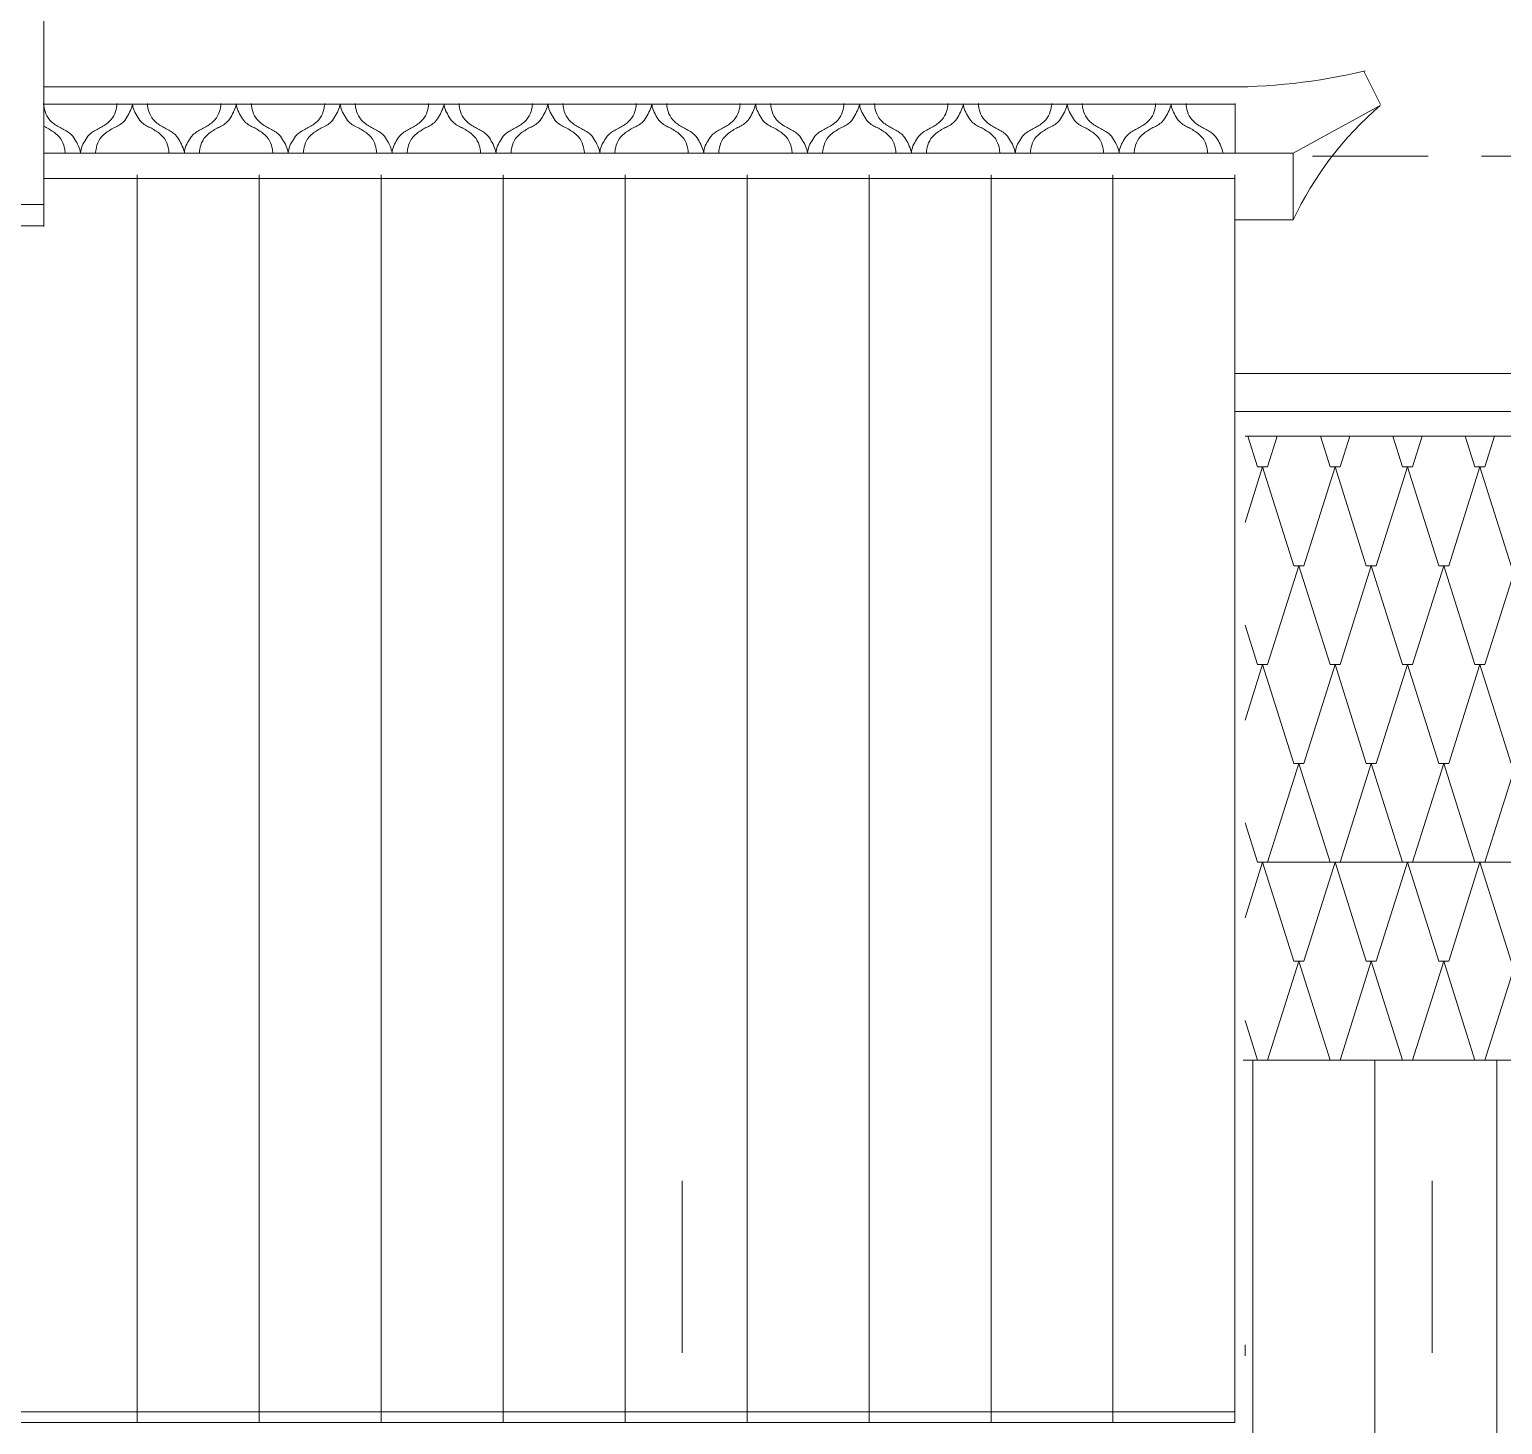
# Model space of a CAD drawing. Header units: millimetres. Extents: x 2399 to 111977, y 1313 to 59551.
# Drawn here: x 104102 to 107121, y 34186 to 37046 of the extents above; entities that cross this region are included whole.
import ezdxf

# ---------------------------------------------------------------- set-up
doc = ezdxf.new("R2010")
doc.units = ezdxf.units.MM
doc.linetypes.add('Невидимая', pattern=[391.222223, 282.222223, -109])
doc.linetypes.add('Штрихпунктирная', pattern=[670.277762, 352.777767, -176.388884, 0, -141.111112])
doc.layers.add('hatch1', color=7, linetype='Continuous', lineweight=20, true_color=0x6a6a6a)
doc.layers.add('main line', color=7, linetype='Continuous', lineweight=13)

msp = doc.modelspace()

# ---------------------------------------------------------------- linework, layer by layer
at = {"layer": 'hatch1', "color": 251, "linetype": 'Continuous', "lineweight": 20, "true_color": 0x6a6a6a}
for p, q in [((106599.38, 36212.0838), (106619.228, 36149.186)), ((106659.6674, 36212.0838), (106639.8194, 36149.186)), ((106747.8676, 36212.0838), (106767.7156, 36149.186)), ((106808.155, 36212.0838), (106788.307, 36149.186)), ((106896.3552, 36212.0838), (106916.2032, 36149.186)), ((106956.6426, 36212.0838), (106936.7945, 36149.186)), ((107044.8428, 36212.0838), (107064.6908, 36149.186)), ((107105.1302, 36212.0838), (107085.2821, 36149.186)), ((106629.5237, 36149.186), (106593.6775, 36035.5903)), ((106639.8194, 36149.186), (106619.228, 36149.186)), ((106629.5237, 36149.186), (106693.4718, 35946.5363)), ((106778.0113, 36149.186), (106714.0632, 35946.5363)), ((106788.307, 36149.186), (106767.7156, 36149.186)), ((106778.0113, 36149.186), (106841.9594, 35946.5363)), ((106926.4989, 36149.186), (106862.5508, 35946.5363)), ((106936.7945, 36149.186), (106916.2032, 36149.186)), ((106926.4989, 36149.186), (106990.447, 35946.5363)), ((107074.9865, 36149.186), (107011.0383, 35946.5363)), ((107085.2821, 36149.186), (107064.6908, 36149.186)), ((107074.9865, 36149.186), (107138.9346, 35946.5363)), ((106703.7675, 35946.5363), (106639.8194, 35743.8866)), ((106714.0632, 35946.5363), (106693.4718, 35946.5363)), ((106703.7675, 35946.5363), (106767.7156, 35743.8866)), ((106852.2551, 35946.5363), (106788.307, 35743.8866)), ((106862.5508, 35946.5363), (106841.9594, 35946.5363)), ((106852.2551, 35946.5363), (106916.2032, 35743.8866)), ((107000.7427, 35946.5363), (106936.7945, 35743.8866)), ((107011.0383, 35946.5363), (106990.447, 35946.5363)), ((107000.7427, 35946.5363), (107064.6908, 35743.8866)), ((107149.2303, 35946.5363), (107085.2821, 35743.8866)), ((106593.6775, 35824.8556), (106619.228, 35743.8866)), ((106629.5237, 35743.8866), (106593.6775, 35630.2909)), ((106639.8194, 35743.8866), (106619.228, 35743.8866)), ((106629.5237, 35743.8866), (106693.4718, 35541.2369)), ((106778.0113, 35743.8866), (106714.0632, 35541.2369)), ((106788.307, 35743.8866), (106767.7156, 35743.8866)), ((106778.0113, 35743.8866), (106841.9594, 35541.2369)), ((106926.4989, 35743.8866), (106862.5508, 35541.2369)), ((106936.7945, 35743.8866), (106916.2032, 35743.8866)), ((106926.4989, 35743.8866), (106990.447, 35541.2369)), ((107074.9865, 35743.8866), (107011.0383, 35541.2369)), ((107085.2821, 35743.8866), (107064.6908, 35743.8866)), ((107074.9865, 35743.8866), (107138.9346, 35541.2369)), ((106703.7675, 35541.2369), (106639.8194, 35338.5872)), ((106714.0632, 35541.2369), (106693.4718, 35541.2369)), ((106703.7675, 35541.2369), (106767.7156, 35338.5872)), ((106852.2551, 35541.2369), (106788.307, 35338.5872)), ((106862.5508, 35541.2369), (106841.9594, 35541.2369)), ((106852.2551, 35541.2369), (106916.2032, 35338.5872)), ((107000.7427, 35541.2369), (106936.7945, 35338.5872)), ((107011.0383, 35541.2369), (106990.447, 35541.2369)), ((107000.7427, 35541.2369), (107064.6908, 35338.5872)), ((107149.2303, 35541.2369), (107085.2821, 35338.5872)), ((106593.6775, 35419.5562), (106619.228, 35338.5872)), ((106629.5237, 35338.5872), (106593.6775, 35224.9915)), ((106639.8194, 35338.5872), (106619.228, 35338.5872)), ((106629.5237, 35338.5872), (106693.4718, 35135.9375)), ((106778.0113, 35338.5872), (106714.0632, 35135.9375)), ((106788.307, 35338.5872), (106767.7156, 35338.5872)), ((106778.0113, 35338.5872), (106841.9594, 35135.9375)), ((106926.4989, 35338.5872), (106862.5508, 35135.9375)), ((106936.7945, 35338.5872), (106916.2032, 35338.5872)), ((106926.4989, 35338.5872), (106990.447, 35135.9375)), ((107074.9865, 35338.5872), (107011.0383, 35135.9375)), ((107085.2821, 35338.5872), (107064.6908, 35338.5872)), ((107074.9865, 35338.5872), (107138.9346, 35135.9375)), ((106703.7675, 35135.9375), (106639.8194, 34933.2878)), ((106714.0632, 35135.9375), (106693.4718, 35135.9375)), ((106703.7675, 35135.9375), (106767.7156, 34933.2878)), ((106852.2551, 35135.9375), (106788.307, 34933.2878)), ((106862.5508, 35135.9375), (106841.9594, 35135.9375)), ((106852.2551, 35135.9375), (106916.2032, 34933.2878)), ((107000.7427, 35135.9375), (106936.7945, 34933.2878)), ((107011.0383, 35135.9375), (106990.447, 35135.9375)), ((107000.7427, 35135.9375), (107064.6908, 34933.2878)), ((107149.2303, 35135.9375), (107085.2821, 34933.2878)), ((106593.6775, 35014.2568), (106619.228, 34933.2878)), ((106639.8194, 34933.2878), (106619.228, 34933.2878)), ((106788.307, 34933.2878), (106767.7156, 34933.2878)), ((106936.7945, 34933.2878), (106916.2032, 34933.2878)), ((107085.2821, 34933.2878), (107064.6908, 34933.2878))]:
    msp.add_line(p, q, dxfattribs=at)
at = {"layer": 'main line', "color": 7, "linetype": 'Continuous', "lineweight": 13}
for p, q in [((104131.1073, 36641.9532), (104131.1073, 41227.5354)), ((106871.3482, 36892.0715), (106836.9561, 36960.8558)), ((106560.1962, 36928.2622), (104131.1073, 36928.2622)), ((106573.0556, 36892.8797), (104131.1073, 36892.8797)), ((106573.0556, 36792.3782), (106573.0556, 36894.3693)), ((106870.6815, 36889.876), (106692.1877, 36792.3782)), ((106692.1877, 36792.3782), (104131.1073, 36792.3782)), ((106692.1877, 36655.5739), (106692.1877, 36792.3782)), ((104131.1073, 36740.6217), (106572.7653, 36740.6217)), ((104322.7653, 34189.7726), (104322.7653, 36748.3296)), ((104572.7653, 34189.7726), (104572.7653, 36748.3296)), ((104822.7653, 34189.7726), (104822.7653, 36748.3296)), ((105072.7653, 34189.7726), (105072.7653, 36748.3296)), ((105322.7653, 34189.7726), (105322.7653, 36748.3296)), ((105572.7653, 34189.7726), (105572.7653, 36748.3296)), ((105822.7653, 34189.7726), (105822.7653, 36748.3296)), ((106072.7653, 34189.7726), (106072.7653, 36748.3296)), ((106322.7653, 34189.7726), (106322.7653, 36748.3296)), ((106572.7653, 34189.7726), (106572.7653, 36748.3296)), ((99602.1614, 36687.185), (104131.1073, 36687.185)), ((99592.3153, 36643.6876), (104131.1073, 36643.6876)), ((106572.7653, 36655.5739), (106692.1877, 36655.5739)), ((109432.6238, 36340.6998), (106572.7653, 36340.6998)), ((109672.3375, 36262.5165), (106572.7653, 36262.5165)), ((109609.5711, 36212.0838), (106593.6775, 36212.0838)), ((109609.5711, 35338.5872), (106619.228, 35338.5872)), ((106589.5366, 34933.2878), (109605.4303, 34933.2878)), ((106609.5711, 33250.5556), (106609.5711, 34933.2878)), ((106859.5711, 33250.5556), (106859.5711, 34933.2878)), ((107109.5711, 33250.5556), (107109.5711, 34933.2878)), ((106593.6775, 34349.0523), (106593.6775, 34326.932)), ((106572.7653, 34189.7726), (98584.2851, 34189.7726)), ((106572.7653, 34211.8929), (98607.226, 34211.8929))]:
    msp.add_line(p, q, dxfattribs=at)
at = {"layer": 'main line', "color": 7, "linetype": 'Невидимая', "lineweight": 13}
msp.add_line((107751.3829, 36786.1032), (106731.7749, 36786.1032), dxfattribs=at)
at = {"layer": 'main line', "color": 7, "linetype": 'Штрихпунктирная', "lineweight": 13}
for p, q in [((105439.9716, 34685.5026), (105439.9716, 28033.4466)), ((106976.817, 34685.5026), (106976.817, 28033.4466))]:
    msp.add_line(p, q, dxfattribs=at)
at = {"layer": 'main line', "color": 7, "linetype": 'Continuous', "lineweight": 13}
for centre, radius, start, end in [((106560.9589, 38112.91), 1184.7289, 269.1459841, 283.6265125), ((107325.9771, 36357.8868), 700.2189, 130.5581097, 154.8408382)]:
    msp.add_arc(centre, radius, start, end, dxfattribs=at)
for points, knots in [([(104206.4977, 36793.2878), (104206.4977, 36793.2878), (104205.4358, 36798.5607), (104203.5825, 36803.5824), (104201.81, 36808.3852), (104199.4245, 36812.9299), (104196.9138, 36817.396), (104194.3274, 36821.9969), (104191.616, 36826.5574), (104187.8636, 36830.2569), (104182.602, 36835.4441), (104175.8167, 36838.6625), (104169.2866, 36842.1652), (104162.6758, 36845.7112), (104156.0775, 36849.3728), (104150.2334, 36854.0735), (104145.0924, 36858.2086), (104140.5094, 36863.0348), (104137.3725, 36868.8397), (104131.0038, 36880.6251), (104130.7038, 36894.5616), (104130.7038, 36894.5616)], [0, 0, 0, 0, 1, 1, 1, 2, 2, 2, 3, 3, 3, 4, 4, 4, 5, 5, 5, 6, 6, 6, 7, 7, 7, 7]), ([(104206.4977, 36793.2878), (104206.4977, 36793.2878), (104206.7903, 36798.5801), (104208.3458, 36803.5824), (104209.8678, 36808.4769), (104212.4434, 36812.9512), (104215.0144, 36817.396), (104217.6567, 36821.9639), (104220.3242, 36826.5482), (104224.0647, 36830.2569), (104229.3115, 36835.459), (104236.1115, 36838.6625), (104242.6416, 36842.1652), (104249.2524, 36845.7112), (104255.8507, 36849.3728), (104261.6949, 36854.0735), (104266.8359, 36858.2086), (104271.4189, 36863.0348), (104274.5558, 36868.8397), (104280.9245, 36880.6251), (104281.2244, 36894.5616), (104281.2244, 36894.5616)], [0, 0, 0, 0, 1, 1, 1, 2, 2, 2, 3, 3, 3, 4, 4, 4, 5, 5, 5, 6, 6, 6, 7, 7, 7, 7]), ([(104313.028, 36893.6521), (104313.028, 36893.6521), (104311.966, 36888.3792), (104310.1127, 36883.3575), (104308.3402, 36878.5547), (104305.9548, 36874.0099), (104303.4441, 36869.5439), (104300.8576, 36864.943), (104298.1463, 36860.3824), (104294.3938, 36856.6829), (104289.1323, 36851.4957), (104282.347, 36848.2773), (104275.8169, 36844.7746), (104269.2061, 36841.2287), (104262.6078, 36837.567), (104256.7637, 36832.8664), (104251.6227, 36828.7312), (104247.0397, 36823.9051), (104243.9027, 36818.1001), (104237.534, 36806.3147), (104237.2341, 36792.3782), (104237.2341, 36792.3782)], [0, 0, 0, 0, 1, 1, 1, 2, 2, 2, 3, 3, 3, 4, 4, 4, 5, 5, 5, 6, 6, 6, 7, 7, 7, 7]), ([(104313.028, 36893.6521), (104313.028, 36893.6521), (104313.3206, 36888.3597), (104314.876, 36883.3575), (104316.398, 36878.4629), (104318.9736, 36873.9886), (104321.5447, 36869.5439), (104324.187, 36864.9759), (104326.8544, 36860.3916), (104330.595, 36856.6829), (104335.8417, 36851.4808), (104342.6418, 36848.2773), (104349.1719, 36844.7746), (104355.7827, 36841.2287), (104362.381, 36837.567), (104368.2251, 36832.8664), (104373.3661, 36828.7312), (104377.9491, 36823.9051), (104381.0861, 36818.1001), (104387.4548, 36806.3147), (104387.7547, 36792.3782), (104387.7547, 36792.3782)], [0, 0, 0, 0, 1, 1, 1, 2, 2, 2, 3, 3, 3, 4, 4, 4, 5, 5, 5, 6, 6, 6, 7, 7, 7, 7]), ([(104419.3961, 36793.2878), (104419.3961, 36793.2878), (104418.3342, 36798.5607), (104416.4809, 36803.5824), (104414.7084, 36808.3852), (104412.3229, 36812.9299), (104409.8122, 36817.396), (104407.2257, 36821.9969), (104404.5144, 36826.5574), (104400.7619, 36830.2569), (104395.5004, 36835.4441), (104388.7151, 36838.6625), (104382.185, 36842.1652), (104375.5742, 36845.7112), (104368.9759, 36849.3728), (104363.1318, 36854.0735), (104357.9908, 36858.2086), (104353.4078, 36863.0348), (104350.2708, 36868.8397), (104343.9021, 36880.6251), (104343.6022, 36894.5616), (104343.6022, 36894.5616)], [0, 0, 0, 0, 1, 1, 1, 2, 2, 2, 3, 3, 3, 4, 4, 4, 5, 5, 5, 6, 6, 6, 7, 7, 7, 7]), ([(104419.3961, 36793.2878), (104419.3961, 36793.2878), (104419.6887, 36798.5801), (104421.2442, 36803.5824), (104422.7661, 36808.4769), (104425.3417, 36812.9512), (104427.9128, 36817.396), (104430.5551, 36821.9639), (104433.2225, 36826.5482), (104436.9631, 36830.2569), (104442.2099, 36835.459), (104449.0099, 36838.6625), (104455.54, 36842.1652), (104462.1508, 36845.7112), (104468.7491, 36849.3728), (104474.5933, 36854.0735), (104479.7342, 36858.2086), (104484.3172, 36863.0348), (104487.4542, 36868.8397), (104493.8229, 36880.6251), (104494.1228, 36894.5616), (104494.1228, 36894.5616)], [0, 0, 0, 0, 1, 1, 1, 2, 2, 2, 3, 3, 3, 4, 4, 4, 5, 5, 5, 6, 6, 6, 7, 7, 7, 7]), ([(104525.9264, 36893.6521), (104525.9264, 36893.6521), (104524.8644, 36888.3792), (104523.0111, 36883.3575), (104521.2386, 36878.5547), (104518.8532, 36874.0099), (104516.3425, 36869.5439), (104513.756, 36864.943), (104511.0447, 36860.3824), (104507.2922, 36856.6829), (104502.0307, 36851.4957), (104495.2454, 36848.2773), (104488.7153, 36844.7746), (104482.1045, 36841.2287), (104475.5062, 36837.567), (104469.662, 36832.8664), (104464.521, 36828.7312), (104459.9381, 36823.9051), (104456.8011, 36818.1001), (104450.4324, 36806.3147), (104450.1325, 36792.3782), (104450.1325, 36792.3782)], [0, 0, 0, 0, 1, 1, 1, 2, 2, 2, 3, 3, 3, 4, 4, 4, 5, 5, 5, 6, 6, 6, 7, 7, 7, 7]), ([(104525.9264, 36893.6521), (104525.9264, 36893.6521), (104526.219, 36888.3597), (104527.7744, 36883.3575), (104529.2964, 36878.4629), (104531.872, 36873.9886), (104534.4431, 36869.5439), (104537.0854, 36864.9759), (104539.7528, 36860.3916), (104543.4934, 36856.6829), (104548.7401, 36851.4808), (104555.5402, 36848.2773), (104562.0703, 36844.7746), (104568.6811, 36841.2287), (104575.2794, 36837.567), (104581.1235, 36832.8664), (104586.2645, 36828.7312), (104590.8475, 36823.9051), (104593.9844, 36818.1001), (104600.3531, 36806.3147), (104600.6531, 36792.3782), (104600.6531, 36792.3782)], [0, 0, 0, 0, 1, 1, 1, 2, 2, 2, 3, 3, 3, 4, 4, 4, 5, 5, 5, 6, 6, 6, 7, 7, 7, 7]), ([(104632.2945, 36793.2878), (104632.2945, 36793.2878), (104631.2325, 36798.5607), (104629.3792, 36803.5824), (104627.6067, 36808.3852), (104625.2213, 36812.9299), (104622.7106, 36817.396), (104620.1241, 36821.9969), (104617.4128, 36826.5574), (104613.6603, 36830.2569), (104608.3988, 36835.4441), (104601.6135, 36838.6625), (104595.0834, 36842.1652), (104588.4726, 36845.7112), (104581.8743, 36849.3728), (104576.0302, 36854.0735), (104570.8892, 36858.2086), (104566.3062, 36863.0348), (104563.1692, 36868.8397), (104556.8005, 36880.6251), (104556.5006, 36894.5616), (104556.5006, 36894.5616)], [0, 0, 0, 0, 1, 1, 1, 2, 2, 2, 3, 3, 3, 4, 4, 4, 5, 5, 5, 6, 6, 6, 7, 7, 7, 7]), ([(104632.2945, 36793.2878), (104632.2945, 36793.2878), (104632.5871, 36798.5801), (104634.1426, 36803.5824), (104635.6645, 36808.4769), (104638.2401, 36812.9512), (104640.8112, 36817.396), (104643.4535, 36821.9639), (104646.1209, 36826.5482), (104649.8615, 36830.2569), (104655.1083, 36835.459), (104661.9083, 36838.6625), (104668.4384, 36842.1652), (104675.0492, 36845.7112), (104681.6475, 36849.3728), (104687.4916, 36854.0735), (104692.6326, 36858.2086), (104697.2156, 36863.0348), (104700.3526, 36868.8397), (104706.7213, 36880.6251), (104707.0212, 36894.5616), (104707.0212, 36894.5616)], [0, 0, 0, 0, 1, 1, 1, 2, 2, 2, 3, 3, 3, 4, 4, 4, 5, 5, 5, 6, 6, 6, 7, 7, 7, 7]), ([(104738.8248, 36893.6521), (104738.8248, 36893.6521), (104737.7628, 36888.3792), (104735.9095, 36883.3575), (104734.137, 36878.5547), (104731.7516, 36874.0099), (104729.2409, 36869.5439), (104726.6544, 36864.943), (104723.943, 36860.3824), (104720.1906, 36856.6829), (104714.9291, 36851.4957), (104708.1438, 36848.2773), (104701.6137, 36844.7746), (104695.0028, 36841.2287), (104688.4045, 36837.567), (104682.5604, 36832.8664), (104677.4194, 36828.7312), (104672.8364, 36823.9051), (104669.6995, 36818.1001), (104663.3308, 36806.3147), (104663.0308, 36792.3782), (104663.0308, 36792.3782)], [0, 0, 0, 0, 1, 1, 1, 2, 2, 2, 3, 3, 3, 4, 4, 4, 5, 5, 5, 6, 6, 6, 7, 7, 7, 7]), ([(104738.8248, 36893.6521), (104738.8248, 36893.6521), (104739.1173, 36888.3597), (104740.6728, 36883.3575), (104742.1948, 36878.4629), (104744.7704, 36873.9886), (104747.3414, 36869.5439), (104749.9837, 36864.9759), (104752.6512, 36860.3916), (104756.3917, 36856.6829), (104761.6385, 36851.4808), (104768.4386, 36848.2773), (104774.9686, 36844.7746), (104781.5795, 36841.2287), (104788.1778, 36837.567), (104794.0219, 36832.8664), (104799.1629, 36828.7312), (104803.7459, 36823.9051), (104806.8828, 36818.1001), (104813.2515, 36806.3147), (104813.5515, 36792.3782), (104813.5515, 36792.3782)], [0, 0, 0, 0, 1, 1, 1, 2, 2, 2, 3, 3, 3, 4, 4, 4, 5, 5, 5, 6, 6, 6, 7, 7, 7, 7]), ([(104845.1929, 36793.2878), (104845.1929, 36793.2878), (104844.1309, 36798.5607), (104842.2776, 36803.5824), (104840.5051, 36808.3852), (104838.1197, 36812.9299), (104835.609, 36817.396), (104833.0225, 36821.9969), (104830.3112, 36826.5574), (104826.5587, 36830.2569), (104821.2972, 36835.4441), (104814.5119, 36838.6625), (104807.9818, 36842.1652), (104801.371, 36845.7112), (104794.7727, 36849.3728), (104788.9285, 36854.0735), (104783.7876, 36858.2086), (104779.2046, 36863.0348), (104776.0676, 36868.8397), (104769.6989, 36880.6251), (104769.399, 36894.5616), (104769.399, 36894.5616)], [0, 0, 0, 0, 1, 1, 1, 2, 2, 2, 3, 3, 3, 4, 4, 4, 5, 5, 5, 6, 6, 6, 7, 7, 7, 7]), ([(104845.1929, 36793.2878), (104845.1929, 36793.2878), (104845.4855, 36798.5801), (104847.0409, 36803.5824), (104848.5629, 36808.4769), (104851.1385, 36812.9512), (104853.7096, 36817.396), (104856.3519, 36821.9639), (104859.0193, 36826.5482), (104862.7599, 36830.2569), (104868.0066, 36835.459), (104874.8067, 36838.6625), (104881.3368, 36842.1652), (104887.9476, 36845.7112), (104894.5459, 36849.3728), (104900.39, 36854.0735), (104905.531, 36858.2086), (104910.114, 36863.0348), (104913.251, 36868.8397), (104919.6197, 36880.6251), (104919.9196, 36894.5616), (104919.9196, 36894.5616)], [0, 0, 0, 0, 1, 1, 1, 2, 2, 2, 3, 3, 3, 4, 4, 4, 5, 5, 5, 6, 6, 6, 7, 7, 7, 7]), ([(104951.7231, 36893.6521), (104951.7231, 36893.6521), (104950.6612, 36888.3792), (104948.8079, 36883.3575), (104947.0354, 36878.5547), (104944.6499, 36874.0099), (104942.1392, 36869.5439), (104939.5528, 36864.943), (104936.8414, 36860.3824), (104933.089, 36856.6829), (104927.8274, 36851.4957), (104921.0421, 36848.2773), (104914.512, 36844.7746), (104907.9012, 36841.2287), (104901.3029, 36837.567), (104895.4588, 36832.8664), (104890.3178, 36828.7312), (104885.7348, 36823.9051), (104882.5979, 36818.1001), (104876.2292, 36806.3147), (104875.9292, 36792.3782), (104875.9292, 36792.3782)], [0, 0, 0, 0, 1, 1, 1, 2, 2, 2, 3, 3, 3, 4, 4, 4, 5, 5, 5, 6, 6, 6, 7, 7, 7, 7]), ([(104951.7231, 36893.6521), (104951.7231, 36893.6521), (104952.0157, 36888.3597), (104953.5712, 36883.3575), (104955.0932, 36878.4629), (104957.6688, 36873.9886), (104960.2398, 36869.5439), (104962.8821, 36864.9759), (104965.5496, 36860.3916), (104969.2901, 36856.6829), (104974.5369, 36851.4808), (104981.3369, 36848.2773), (104987.867, 36844.7746), (104994.4778, 36841.2287), (105001.0762, 36837.567), (105006.9203, 36832.8664), (105012.0613, 36828.7312), (105016.6443, 36823.9051), (105019.7812, 36818.1001), (105026.1499, 36806.3147), (105026.4498, 36792.3782), (105026.4498, 36792.3782)], [0, 0, 0, 0, 1, 1, 1, 2, 2, 2, 3, 3, 3, 4, 4, 4, 5, 5, 5, 6, 6, 6, 7, 7, 7, 7]), ([(105058.0913, 36793.2878), (105058.0913, 36793.2878), (105057.0293, 36798.5607), (105055.176, 36803.5824), (105053.4035, 36808.3852), (105051.0181, 36812.9299), (105048.5074, 36817.396), (105045.9209, 36821.9969), (105043.2096, 36826.5574), (105039.4571, 36830.2569), (105034.1956, 36835.4441), (105027.4103, 36838.6625), (105020.8802, 36842.1652), (105014.2694, 36845.7112), (105007.671, 36849.3728), (105001.8269, 36854.0735), (104996.6859, 36858.2086), (104992.1029, 36863.0348), (104988.966, 36868.8397), (104982.5973, 36880.6251), (104982.2974, 36894.5616), (104982.2974, 36894.5616)], [0, 0, 0, 0, 1, 1, 1, 2, 2, 2, 3, 3, 3, 4, 4, 4, 5, 5, 5, 6, 6, 6, 7, 7, 7, 7]), ([(105058.0913, 36793.2878), (105058.0913, 36793.2878), (105058.3839, 36798.5801), (105059.9393, 36803.5824), (105061.4613, 36808.4769), (105064.0369, 36812.9512), (105066.608, 36817.396), (105069.2502, 36821.9639), (105071.9177, 36826.5482), (105075.6582, 36830.2569), (105080.905, 36835.459), (105087.7051, 36838.6625), (105094.2352, 36842.1652), (105100.846, 36845.7112), (105107.4443, 36849.3728), (105113.2884, 36854.0735), (105118.4294, 36858.2086), (105123.0124, 36863.0348), (105126.1493, 36868.8397), (105132.518, 36880.6251), (105132.818, 36894.5616), (105132.818, 36894.5616)], [0, 0, 0, 0, 1, 1, 1, 2, 2, 2, 3, 3, 3, 4, 4, 4, 5, 5, 5, 6, 6, 6, 7, 7, 7, 7]), ([(105164.6215, 36893.6521), (105164.6215, 36893.6521), (105163.5596, 36888.3792), (105161.7063, 36883.3575), (105159.9338, 36878.5547), (105157.5483, 36874.0099), (105155.0376, 36869.5439), (105152.4511, 36864.943), (105149.7398, 36860.3824), (105145.9873, 36856.6829), (105140.7258, 36851.4957), (105133.9405, 36848.2773), (105127.4104, 36844.7746), (105120.7996, 36841.2287), (105114.2013, 36837.567), (105108.3572, 36832.8664), (105103.2162, 36828.7312), (105098.6332, 36823.9051), (105095.4962, 36818.1001), (105089.1275, 36806.3147), (105088.8276, 36792.3782), (105088.8276, 36792.3782)], [0, 0, 0, 0, 1, 1, 1, 2, 2, 2, 3, 3, 3, 4, 4, 4, 5, 5, 5, 6, 6, 6, 7, 7, 7, 7]), ([(105164.6215, 36893.6521), (105164.6215, 36893.6521), (105164.9141, 36888.3597), (105166.4696, 36883.3575), (105167.9915, 36878.4629), (105170.5671, 36873.9886), (105173.1382, 36869.5439), (105175.7805, 36864.9759), (105178.4479, 36860.3916), (105182.1885, 36856.6829), (105187.4353, 36851.4808), (105194.2353, 36848.2773), (105200.7654, 36844.7746), (105207.3762, 36841.2287), (105213.9745, 36837.567), (105219.8187, 36832.8664), (105224.9596, 36828.7312), (105229.5426, 36823.9051), (105232.6796, 36818.1001), (105239.0483, 36806.3147), (105239.3482, 36792.3782), (105239.3482, 36792.3782)], [0, 0, 0, 0, 1, 1, 1, 2, 2, 2, 3, 3, 3, 4, 4, 4, 5, 5, 5, 6, 6, 6, 7, 7, 7, 7]), ([(105270.9897, 36793.2878), (105270.9897, 36793.2878), (105269.9277, 36798.5607), (105268.0744, 36803.5824), (105266.3019, 36808.3852), (105263.9164, 36812.9299), (105261.4058, 36817.396), (105258.8193, 36821.9969), (105256.1079, 36826.5574), (105252.3555, 36830.2569), (105247.094, 36835.4441), (105240.3086, 36838.6625), (105233.7786, 36842.1652), (105227.1677, 36845.7112), (105220.5694, 36849.3728), (105214.7253, 36854.0735), (105209.5843, 36858.2086), (105205.0013, 36863.0348), (105201.8644, 36868.8397), (105195.4957, 36880.6251), (105195.1957, 36894.5616), (105195.1957, 36894.5616)], [0, 0, 0, 0, 1, 1, 1, 2, 2, 2, 3, 3, 3, 4, 4, 4, 5, 5, 5, 6, 6, 6, 7, 7, 7, 7]), ([(105270.9897, 36793.2878), (105270.9897, 36793.2878), (105271.2822, 36798.5801), (105272.8377, 36803.5824), (105274.3597, 36808.4769), (105276.9353, 36812.9512), (105279.5063, 36817.396), (105282.1486, 36821.9639), (105284.8161, 36826.5482), (105288.5566, 36830.2569), (105293.8034, 36835.459), (105300.6034, 36838.6625), (105307.1335, 36842.1652), (105313.7444, 36845.7112), (105320.3427, 36849.3728), (105326.1868, 36854.0735), (105331.3278, 36858.2086), (105335.9108, 36863.0348), (105339.0477, 36868.8397), (105345.4164, 36880.6251), (105345.7164, 36894.5616), (105345.7164, 36894.5616)], [0, 0, 0, 0, 1, 1, 1, 2, 2, 2, 3, 3, 3, 4, 4, 4, 5, 5, 5, 6, 6, 6, 7, 7, 7, 7]), ([(105377.5199, 36893.6521), (105377.5199, 36893.6521), (105376.4579, 36888.3792), (105374.6046, 36883.3575), (105372.8321, 36878.5547), (105370.4467, 36874.0099), (105367.936, 36869.5439), (105365.3495, 36864.943), (105362.6382, 36860.3824), (105358.8857, 36856.6829), (105353.6242, 36851.4957), (105346.8389, 36848.2773), (105340.3088, 36844.7746), (105333.698, 36841.2287), (105327.0997, 36837.567), (105321.2556, 36832.8664), (105316.1146, 36828.7312), (105311.5316, 36823.9051), (105308.3946, 36818.1001), (105302.0259, 36806.3147), (105301.726, 36792.3782), (105301.726, 36792.3782)], [0, 0, 0, 0, 1, 1, 1, 2, 2, 2, 3, 3, 3, 4, 4, 4, 5, 5, 5, 6, 6, 6, 7, 7, 7, 7]), ([(105377.5199, 36893.6521), (105377.5199, 36893.6521), (105377.8125, 36888.3597), (105379.368, 36883.3575), (105380.8899, 36878.4629), (105383.4655, 36873.9886), (105386.0366, 36869.5439), (105388.6789, 36864.9759), (105391.3463, 36860.3916), (105395.0869, 36856.6829), (105400.3337, 36851.4808), (105407.1337, 36848.2773), (105413.6638, 36844.7746), (105420.2746, 36841.2287), (105426.8729, 36837.567), (105432.717, 36832.8664), (105437.858, 36828.7312), (105442.441, 36823.9051), (105445.578, 36818.1001), (105451.9467, 36806.3147), (105452.2466, 36792.3782), (105452.2466, 36792.3782)], [0, 0, 0, 0, 1, 1, 1, 2, 2, 2, 3, 3, 3, 4, 4, 4, 5, 5, 5, 6, 6, 6, 7, 7, 7, 7]), ([(105483.888, 36793.2878), (105483.888, 36793.2878), (105482.8261, 36798.5607), (105480.9728, 36803.5824), (105479.2003, 36808.3852), (105476.8148, 36812.9299), (105474.3041, 36817.396), (105471.7177, 36821.9969), (105469.0063, 36826.5574), (105465.2538, 36830.2569), (105459.9923, 36835.4441), (105453.207, 36838.6625), (105446.6769, 36842.1652), (105440.0661, 36845.7112), (105433.4678, 36849.3728), (105427.6237, 36854.0735), (105422.4827, 36858.2086), (105417.8997, 36863.0348), (105414.7628, 36868.8397), (105408.3941, 36880.6251), (105408.0941, 36894.5616), (105408.0941, 36894.5616)], [0, 0, 0, 0, 1, 1, 1, 2, 2, 2, 3, 3, 3, 4, 4, 4, 5, 5, 5, 6, 6, 6, 7, 7, 7, 7]), ([(105483.888, 36793.2878), (105483.888, 36793.2878), (105484.1806, 36798.5801), (105485.7361, 36803.5824), (105487.2581, 36808.4769), (105489.8337, 36812.9512), (105492.4047, 36817.396), (105495.047, 36821.9639), (105497.7145, 36826.5482), (105501.455, 36830.2569), (105506.7018, 36835.459), (105513.5018, 36838.6625), (105520.0319, 36842.1652), (105526.6427, 36845.7112), (105533.241, 36849.3728), (105539.0852, 36854.0735), (105544.2262, 36858.2086), (105548.8091, 36863.0348), (105551.9461, 36868.8397), (105558.3148, 36880.6251), (105558.6147, 36894.5616), (105558.6147, 36894.5616)], [0, 0, 0, 0, 1, 1, 1, 2, 2, 2, 3, 3, 3, 4, 4, 4, 5, 5, 5, 6, 6, 6, 7, 7, 7, 7]), ([(105590.4183, 36893.6521), (105590.4183, 36893.6521), (105589.3563, 36888.3792), (105587.503, 36883.3575), (105585.7305, 36878.5547), (105583.3451, 36874.0099), (105580.8344, 36869.5439), (105578.2479, 36864.943), (105575.5366, 36860.3824), (105571.7841, 36856.6829), (105566.5226, 36851.4957), (105559.7373, 36848.2773), (105553.2072, 36844.7746), (105546.5964, 36841.2287), (105539.9981, 36837.567), (105534.1539, 36832.8664), (105529.013, 36828.7312), (105524.43, 36823.9051), (105521.293, 36818.1001), (105514.9243, 36806.3147), (105514.6244, 36792.3782), (105514.6244, 36792.3782)], [0, 0, 0, 0, 1, 1, 1, 2, 2, 2, 3, 3, 3, 4, 4, 4, 5, 5, 5, 6, 6, 6, 7, 7, 7, 7]), ([(105590.4183, 36893.6521), (105590.4183, 36893.6521), (105590.7109, 36888.3597), (105592.2663, 36883.3575), (105593.7883, 36878.4629), (105596.3639, 36873.9886), (105598.935, 36869.5439), (105601.5773, 36864.9759), (105604.2447, 36860.3916), (105607.9853, 36856.6829), (105613.232, 36851.4808), (105620.0321, 36848.2773), (105626.5622, 36844.7746), (105633.173, 36841.2287), (105639.7713, 36837.567), (105645.6154, 36832.8664), (105650.7564, 36828.7312), (105655.3394, 36823.9051), (105658.4764, 36818.1001), (105664.8451, 36806.3147), (105665.145, 36792.3782), (105665.145, 36792.3782)], [0, 0, 0, 0, 1, 1, 1, 2, 2, 2, 3, 3, 3, 4, 4, 4, 5, 5, 5, 6, 6, 6, 7, 7, 7, 7]), ([(105696.7864, 36793.2878), (105696.7864, 36793.2878), (105695.7245, 36798.5607), (105693.8712, 36803.5824), (105692.0986, 36808.3852), (105689.7132, 36812.9299), (105687.2025, 36817.396), (105684.616, 36821.9969), (105681.9047, 36826.5574), (105678.1522, 36830.2569), (105672.8907, 36835.4441), (105666.1054, 36838.6625), (105659.5753, 36842.1652), (105652.9645, 36845.7112), (105646.3662, 36849.3728), (105640.5221, 36854.0735), (105635.3811, 36858.2086), (105630.7981, 36863.0348), (105627.6611, 36868.8397), (105621.2924, 36880.6251), (105620.9925, 36894.5616), (105620.9925, 36894.5616)], [0, 0, 0, 0, 1, 1, 1, 2, 2, 2, 3, 3, 3, 4, 4, 4, 5, 5, 5, 6, 6, 6, 7, 7, 7, 7]), ([(105696.7864, 36793.2878), (105696.7864, 36793.2878), (105697.079, 36798.5801), (105698.6345, 36803.5824), (105700.1564, 36808.4769), (105702.732, 36812.9512), (105705.3031, 36817.396), (105707.9454, 36821.9639), (105710.6128, 36826.5482), (105714.3534, 36830.2569), (105719.6002, 36835.459), (105726.4002, 36838.6625), (105732.9303, 36842.1652), (105739.5411, 36845.7112), (105746.1394, 36849.3728), (105751.9835, 36854.0735), (105757.1245, 36858.2086), (105761.7075, 36863.0348), (105764.8445, 36868.8397), (105771.2132, 36880.6251), (105771.5131, 36894.5616), (105771.5131, 36894.5616)], [0, 0, 0, 0, 1, 1, 1, 2, 2, 2, 3, 3, 3, 4, 4, 4, 5, 5, 5, 6, 6, 6, 7, 7, 7, 7]), ([(105803.3167, 36893.6521), (105803.3167, 36893.6521), (105802.2547, 36888.3792), (105800.4014, 36883.3575), (105798.6289, 36878.5547), (105796.2435, 36874.0099), (105793.7328, 36869.5439), (105791.1463, 36864.943), (105788.435, 36860.3824), (105784.6825, 36856.6829), (105779.421, 36851.4957), (105772.6357, 36848.2773), (105766.1056, 36844.7746), (105759.4948, 36841.2287), (105752.8965, 36837.567), (105747.0523, 36832.8664), (105741.9113, 36828.7312), (105737.3283, 36823.9051), (105734.1914, 36818.1001), (105727.8227, 36806.3147), (105727.5228, 36792.3782), (105727.5228, 36792.3782)], [0, 0, 0, 0, 1, 1, 1, 2, 2, 2, 3, 3, 3, 4, 4, 4, 5, 5, 5, 6, 6, 6, 7, 7, 7, 7]), ([(105803.3167, 36893.6521), (105803.3167, 36893.6521), (105803.6093, 36888.3597), (105805.1647, 36883.3575), (105806.6867, 36878.4629), (105809.2623, 36873.9886), (105811.8334, 36869.5439), (105814.4757, 36864.9759), (105817.1431, 36860.3916), (105820.8836, 36856.6829), (105826.1304, 36851.4808), (105832.9305, 36848.2773), (105839.4606, 36844.7746), (105846.0714, 36841.2287), (105852.6697, 36837.567), (105858.5138, 36832.8664), (105863.6548, 36828.7312), (105868.2378, 36823.9051), (105871.3747, 36818.1001), (105877.7434, 36806.3147), (105878.0434, 36792.3782), (105878.0434, 36792.3782)], [0, 0, 0, 0, 1, 1, 1, 2, 2, 2, 3, 3, 3, 4, 4, 4, 5, 5, 5, 6, 6, 6, 7, 7, 7, 7]), ([(105909.6848, 36793.2878), (105909.6848, 36793.2878), (105908.6228, 36798.5607), (105906.7695, 36803.5824), (105904.997, 36808.3852), (105902.6116, 36812.9299), (105900.1009, 36817.396), (105897.5144, 36821.9969), (105894.8031, 36826.5574), (105891.0506, 36830.2569), (105885.7891, 36835.4441), (105879.0038, 36838.6625), (105872.4737, 36842.1652), (105865.8629, 36845.7112), (105859.2646, 36849.3728), (105853.4205, 36854.0735), (105848.2795, 36858.2086), (105843.6965, 36863.0348), (105840.5595, 36868.8397), (105834.1908, 36880.6251), (105833.8909, 36894.5616), (105833.8909, 36894.5616)], [0, 0, 0, 0, 1, 1, 1, 2, 2, 2, 3, 3, 3, 4, 4, 4, 5, 5, 5, 6, 6, 6, 7, 7, 7, 7]), ([(105909.6848, 36793.2878), (105909.6848, 36793.2878), (105909.9774, 36798.5801), (105911.5329, 36803.5824), (105913.0548, 36808.4769), (105915.6304, 36812.9512), (105918.2015, 36817.396), (105920.8438, 36821.9639), (105923.5112, 36826.5482), (105927.2518, 36830.2569), (105932.4986, 36835.459), (105939.2986, 36838.6625), (105945.8287, 36842.1652), (105952.4395, 36845.7112), (105959.0378, 36849.3728), (105964.8819, 36854.0735), (105970.0229, 36858.2086), (105974.6059, 36863.0348), (105977.7429, 36868.8397), (105984.1116, 36880.6251), (105984.4115, 36894.5616), (105984.4115, 36894.5616)], [0, 0, 0, 0, 1, 1, 1, 2, 2, 2, 3, 3, 3, 4, 4, 4, 5, 5, 5, 6, 6, 6, 7, 7, 7, 7]), ([(106016.2151, 36893.6521), (106016.2151, 36893.6521), (106015.1531, 36888.3792), (106013.2998, 36883.3575), (106011.5273, 36878.5547), (106009.1419, 36874.0099), (106006.6312, 36869.5439), (106004.0447, 36864.943), (106001.3333, 36860.3824), (105997.5809, 36856.6829), (105992.3194, 36851.4957), (105985.5341, 36848.2773), (105979.004, 36844.7746), (105972.3931, 36841.2287), (105965.7948, 36837.567), (105959.9507, 36832.8664), (105954.8097, 36828.7312), (105950.2267, 36823.9051), (105947.0898, 36818.1001), (105940.7211, 36806.3147), (105940.4211, 36792.3782), (105940.4211, 36792.3782)], [0, 0, 0, 0, 1, 1, 1, 2, 2, 2, 3, 3, 3, 4, 4, 4, 5, 5, 5, 6, 6, 6, 7, 7, 7, 7]), ([(106016.2151, 36893.6521), (106016.2151, 36893.6521), (106016.5076, 36888.3597), (106018.0631, 36883.3575), (106019.5851, 36878.4629), (106022.1607, 36873.9886), (106024.7317, 36869.5439), (106027.374, 36864.9759), (106030.0415, 36860.3916), (106033.782, 36856.6829), (106039.0288, 36851.4808), (106045.8288, 36848.2773), (106052.3589, 36844.7746), (106058.9698, 36841.2287), (106065.5681, 36837.567), (106071.4122, 36832.8664), (106076.5532, 36828.7312), (106081.1362, 36823.9051), (106084.2731, 36818.1001), (106090.6418, 36806.3147), (106090.9418, 36792.3782), (106090.9418, 36792.3782)], [0, 0, 0, 0, 1, 1, 1, 2, 2, 2, 3, 3, 3, 4, 4, 4, 5, 5, 5, 6, 6, 6, 7, 7, 7, 7]), ([(106122.5832, 36793.2878), (106122.5832, 36793.2878), (106121.5212, 36798.5607), (106119.6679, 36803.5824), (106117.8954, 36808.3852), (106115.51, 36812.9299), (106112.9993, 36817.396), (106110.4128, 36821.9969), (106107.7015, 36826.5574), (106103.949, 36830.2569), (106098.6875, 36835.4441), (106091.9022, 36838.6625), (106085.3721, 36842.1652), (106078.7613, 36845.7112), (106072.163, 36849.3728), (106066.3188, 36854.0735), (106061.1779, 36858.2086), (106056.5949, 36863.0348), (106053.4579, 36868.8397), (106047.0892, 36880.6251), (106046.7893, 36894.5616), (106046.7893, 36894.5616)], [0, 0, 0, 0, 1, 1, 1, 2, 2, 2, 3, 3, 3, 4, 4, 4, 5, 5, 5, 6, 6, 6, 7, 7, 7, 7]), ([(106122.5832, 36793.2878), (106122.5832, 36793.2878), (106122.8758, 36798.5801), (106124.4312, 36803.5824), (106125.9532, 36808.4769), (106128.5288, 36812.9512), (106131.0999, 36817.396), (106133.7422, 36821.9639), (106136.4096, 36826.5482), (106140.1502, 36830.2569), (106145.3969, 36835.459), (106152.197, 36838.6625), (106158.7271, 36842.1652), (106165.3379, 36845.7112), (106171.9362, 36849.3728), (106177.7803, 36854.0735), (106182.9213, 36858.2086), (106187.5043, 36863.0348), (106190.6413, 36868.8397), (106197.01, 36880.6251), (106197.3099, 36894.5616), (106197.3099, 36894.5616)], [0, 0, 0, 0, 1, 1, 1, 2, 2, 2, 3, 3, 3, 4, 4, 4, 5, 5, 5, 6, 6, 6, 7, 7, 7, 7]), ([(106229.1134, 36893.6521), (106229.1134, 36893.6521), (106228.0515, 36888.3792), (106226.1982, 36883.3575), (106224.4257, 36878.5547), (106222.0402, 36874.0099), (106219.5295, 36869.5439), (106216.9431, 36864.943), (106214.2317, 36860.3824), (106210.4793, 36856.6829), (106205.2177, 36851.4957), (106198.4324, 36848.2773), (106191.9023, 36844.7746), (106185.2915, 36841.2287), (106178.6932, 36837.567), (106172.8491, 36832.8664), (106167.7081, 36828.7312), (106163.1251, 36823.9051), (106159.9882, 36818.1001), (106153.6195, 36806.3147), (106153.3195, 36792.3782), (106153.3195, 36792.3782)], [0, 0, 0, 0, 1, 1, 1, 2, 2, 2, 3, 3, 3, 4, 4, 4, 5, 5, 5, 6, 6, 6, 7, 7, 7, 7]), ([(106229.1134, 36893.6521), (106229.1134, 36893.6521), (106229.406, 36888.3597), (106230.9615, 36883.3575), (106232.4835, 36878.4629), (106235.0591, 36873.9886), (106237.6301, 36869.5439), (106240.2724, 36864.9759), (106242.9399, 36860.3916), (106246.6804, 36856.6829), (106251.9272, 36851.4808), (106258.7272, 36848.2773), (106265.2573, 36844.7746), (106271.8681, 36841.2287), (106278.4664, 36837.567), (106284.3106, 36832.8664), (106289.4516, 36828.7312), (106294.0346, 36823.9051), (106297.1715, 36818.1001), (106303.5402, 36806.3147), (106303.8401, 36792.3782), (106303.8401, 36792.3782)], [0, 0, 0, 0, 1, 1, 1, 2, 2, 2, 3, 3, 3, 4, 4, 4, 5, 5, 5, 6, 6, 6, 7, 7, 7, 7]), ([(106335.4816, 36793.2878), (106335.4816, 36793.2878), (106334.4196, 36798.5607), (106332.5663, 36803.5824), (106330.7938, 36808.3852), (106328.4084, 36812.9299), (106325.8977, 36817.396), (106323.3112, 36821.9969), (106320.5999, 36826.5574), (106316.8474, 36830.2569), (106311.5859, 36835.4441), (106304.8006, 36838.6625), (106298.2705, 36842.1652), (106291.6597, 36845.7112), (106285.0613, 36849.3728), (106279.2172, 36854.0735), (106274.0762, 36858.2086), (106269.4932, 36863.0348), (106266.3563, 36868.8397), (106259.9876, 36880.6251), (106259.6877, 36894.5616), (106259.6877, 36894.5616)], [0, 0, 0, 0, 1, 1, 1, 2, 2, 2, 3, 3, 3, 4, 4, 4, 5, 5, 5, 6, 6, 6, 7, 7, 7, 7]), ([(106335.4816, 36793.2878), (106335.4816, 36793.2878), (106335.7742, 36798.5801), (106337.3296, 36803.5824), (106338.8516, 36808.4769), (106341.4272, 36812.9512), (106343.9983, 36817.396), (106346.6405, 36821.9639), (106349.308, 36826.5482), (106353.0485, 36830.2569), (106358.2953, 36835.459), (106365.0954, 36838.6625), (106371.6255, 36842.1652), (106378.2363, 36845.7112), (106384.8346, 36849.3728), (106390.6787, 36854.0735), (106395.8197, 36858.2086), (106400.4027, 36863.0348), (106403.5396, 36868.8397), (106409.9083, 36880.6251), (106410.2083, 36894.5616), (106410.2083, 36894.5616)], [0, 0, 0, 0, 1, 1, 1, 2, 2, 2, 3, 3, 3, 4, 4, 4, 5, 5, 5, 6, 6, 6, 7, 7, 7, 7]), ([(106442.0118, 36893.6521), (106442.0118, 36893.6521), (106440.9499, 36888.3792), (106439.0966, 36883.3575), (106437.3241, 36878.5547), (106434.9386, 36874.0099), (106432.4279, 36869.5439), (106429.8414, 36864.943), (106427.1301, 36860.3824), (106423.3776, 36856.6829), (106418.1161, 36851.4957), (106411.3308, 36848.2773), (106404.8007, 36844.7746), (106398.1899, 36841.2287), (106391.5916, 36837.567), (106385.7475, 36832.8664), (106380.6065, 36828.7312), (106376.0235, 36823.9051), (106372.8865, 36818.1001), (106366.5178, 36806.3147), (106366.2179, 36792.3782), (106366.2179, 36792.3782)], [0, 0, 0, 0, 1, 1, 1, 2, 2, 2, 3, 3, 3, 4, 4, 4, 5, 5, 5, 6, 6, 6, 7, 7, 7, 7]), ([(106442.0118, 36893.6521), (106442.0118, 36893.6521), (106442.3044, 36888.3597), (106443.8599, 36883.3575), (106445.3818, 36878.4629), (106447.9574, 36873.9886), (106450.5285, 36869.5439), (106453.1708, 36864.9759), (106455.8382, 36860.3916), (106459.5788, 36856.6829), (106464.8256, 36851.4808), (106471.6256, 36848.2773), (106478.1557, 36844.7746), (106484.7665, 36841.2287), (106491.3648, 36837.567), (106497.209, 36832.8664), (106502.3499, 36828.7312), (106506.9329, 36823.9051), (106510.0699, 36818.1001), (106516.4386, 36806.3147), (106516.7385, 36792.3782), (106516.7385, 36792.3782)], [0, 0, 0, 0, 1, 1, 1, 2, 2, 2, 3, 3, 3, 4, 4, 4, 5, 5, 5, 6, 6, 6, 7, 7, 7, 7]), ([(106548.38, 36793.2878), (106548.38, 36793.2878), (106547.318, 36798.5607), (106545.4647, 36803.5824), (106543.6922, 36808.3852), (106541.3067, 36812.9299), (106538.7961, 36817.396), (106536.2096, 36821.9969), (106533.4982, 36826.5574), (106529.7458, 36830.2569), (106524.4843, 36835.4441), (106517.6989, 36838.6625), (106511.1689, 36842.1652), (106504.558, 36845.7112), (106497.9597, 36849.3728), (106492.1156, 36854.0735), (106486.9746, 36858.2086), (106482.3916, 36863.0348), (106479.2547, 36868.8397), (106472.886, 36880.6251), (106472.586, 36894.5616), (106472.586, 36894.5616)], [0, 0, 0, 0, 1, 1, 1, 2, 2, 2, 3, 3, 3, 4, 4, 4, 5, 5, 5, 6, 6, 6, 7, 7, 7, 7]), ([(104131.1073, 36847.5132), (104132.826, 36846.5933), (104134.559, 36845.6943), (104136.2735, 36844.7746), (104142.8843, 36841.2287), (104149.4826, 36837.567), (104155.3267, 36832.8664), (104160.4677, 36828.7312), (104165.0507, 36823.9051), (104168.1877, 36818.1001), (104174.5564, 36806.3147), (104174.8563, 36792.3782), (104174.8563, 36792.3782)], [0, 0, 0, 0, 1, 1, 1, 2, 2, 2, 3, 3, 3, 4, 4, 4, 4])]:
    msp.add_open_spline(points, degree=3, knots=knots, dxfattribs=at)

doc.saveas('drawing.dxf')
